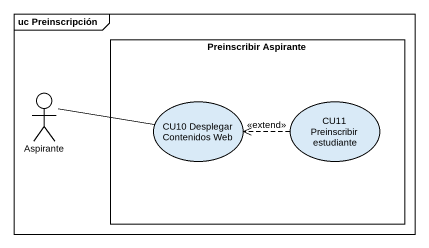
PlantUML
@startuml
mainframe uc Preinscripción
rectangle "Preinscribir Aspirante" as Preinscribir_Aspirante {
  usecase "CU10 Desplegar Contenidos Web" as CU10_Desplegar_Contenidos
  usecase "CU11 Preinscribir estudiante" as CU11_Preinscribir_estudiante
}
actor Aspirante
CU10_Desplegar_Contenidos -left- Aspirante
CU11_Preinscribir_estudiante .left.> CU10_Desplegar_Contenidos : <<extend>>
@enduml
